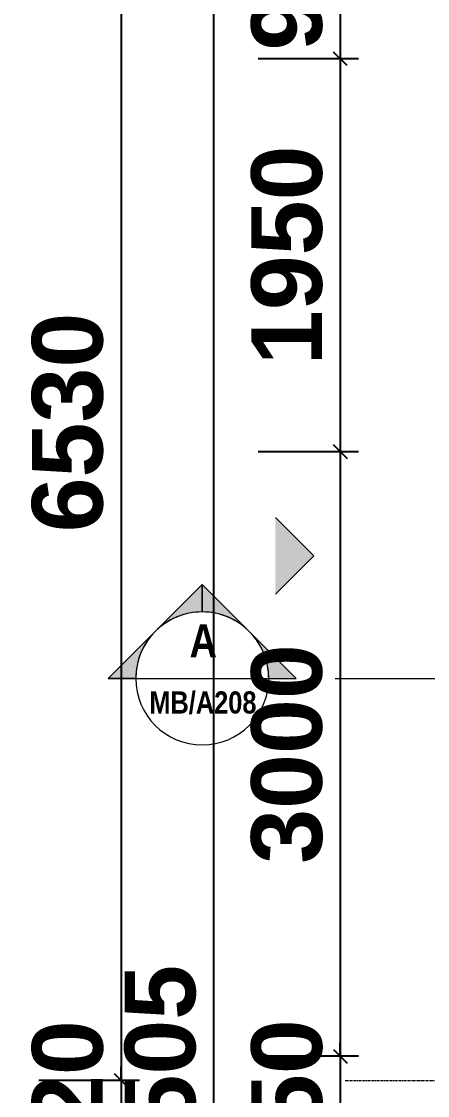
# Model space of a CAD drawing. Header units: inches. Extents: x 22 to 382261, y 22 to 371281.
# Drawn here: x 11768 to 13783, y 171582 to 176912 of the extents above; entities that cross this region are included whole.
import ezdxf

# ---------------------------------------------------------------- set-up
doc = ezdxf.new("R2010")
doc.units = ezdxf.units.IN
doc.header["$MEASUREMENT"] = 0
doc.linetypes.add('Grid Line 1_2_', pattern=[22.225, 12.7, -3.175, 3.175, -3.175])
for name, color, linetype, lineweight in [('A-ANNO-DIMS', 211, 'Continuous', 9), ('A-DETL-GENF', 92, 'Continuous', 9), ('A-DETL-THIN', 151, 'Continuous', 9), ('G-ANNO-SYMB', 111, 'Continuous', 9), ('S-GRID', 1, 'Continuous', 9)]:
    doc.layers.add(name, color=color, linetype=linetype, lineweight=lineweight)
doc.styles.add('Arial Narrow_B', font='ARIALNB.TTF', dxfattribs={"height": 255})
doc.styles.add('Arial Narrow_B_1', font='ARIALNB.TTF', dxfattribs={"height": 170})
doc.styles.add('Arial_B', font='arialbd.ttf', dxfattribs={"height": 350.793651})
doc.dimstyles.new('2', dxfattribs={"dimscale": 304.8, "dimtxt": 346.888196, "dimasz": 0.221354, "dimexe": 1.338583, "dimexo": 0.0625, "dimgap": 0.278871, "dimtad": 1, "dimdec": 0, "dimzin": 0, "dimdsep": 46, "dimtxsty": 'Arial_B', "dimblk1": 'OBLIQUE', "dimblk2": 'OBLIQUE', "dimsah": 1, "dimcen": 0.09, "dimdle": 0.557743, "dimazin": 0, "dimtfac": 1, "dimtdec": 4, "dimtix": 1, "dimtmove": 0, "dimatfit": 3, "dimfxl": 0.557743, "dimfxlon": 1, "dimtvp": 1, "dimtolj": 1, "dimtzin": 0, "dimarcsym": 2})

# ---------------------------------------------------------------- blocks, each defined once
blk = doc.blocks.new('Section - M_Section Head - Filled 2-912447-02-FIRST FLOOR DIM - PART B')
at = {"layer": 'G-ANNO-SYMB'}
h = blk.add_hatch(color=256, dxfattribs=at)
edge = h.paths.add_edge_path()
edge.add_line((-6, 4.243), (-6, 3))
edge.add_arc((-6, 0), 3, 90, 135)
edge.add_line((-8.121, 2.121), (-6, 4.243))
h = blk.add_hatch(color=256, dxfattribs=at)
edge = h.paths.add_edge_path()
edge.add_line((-6, 4.243), (-3.879, 2.121))
edge.add_arc((-6, 0), 3, 45, 90)
edge.add_line((-6, 3), (-6, 4.243))
h = blk.add_hatch(color=256, dxfattribs=at)
edge = h.paths.add_edge_path()
edge.add_line((-10.243, 0), (-8.121, 2.121))
edge.add_arc((-6, 0), 3, 135, 180)
edge.add_line((-9, 0), (-10.243, 0))
h = blk.add_hatch(color=256, dxfattribs=at)
edge = h.paths.add_edge_path()
edge.add_line((-1.757, 0), (-3, 0))
edge.add_arc((-6, 0), 3, 360, 405)
edge.add_line((-3.879, 2.121), (-1.757, 0))
for p, q in [((-6, 4.243), (-10.243, 0)), ((-6, 4.243), (-8.121, 2.121)), ((-6, 3), (-6, 4.243)), ((-6, 4.243), (-6, 3)), ((-3.879, 2.121), (-6, 4.243)), ((-6, 4.243), (-1.757, 0)), ((-8.121, 2.121), (-10.243, 0)), ((-1.757, 0), (-3.879, 2.121)), ((-10.243, 0), (-9, 0)), ((-3, 0), (-1.757, 0)), ((-9, 0), (-10.243, 0)), ((-3, 0), (-1.757, 0))]:
    blk.add_line(p, q, dxfattribs=at)
for start, end in [(360, 180), (90, 135), (45, 90), (135, 180), (360, 45), (180, 360)]:
    blk.add_arc((-6, 0), 3, start, end, dxfattribs=at)
blk = doc.blocks.new('_Oblique')
at = {"color": 0, "linetype": 'ByBlock', "lineweight": -2}
blk.add_line((-0.5, -0.5), (0.5, 0.5), dxfattribs=at)
blk = doc.blocks.new('*D5565')
at = {"layer": 'A-ANNO-DIMS', "color": 0, "lineweight": -2, "transparency": 16777216}
for p, q in [((13350.5, 177627), (13350.5, 177694.5)), ((13441.4, 177627), (12942.5, 177627)), ((13350.5, 177627), (13350.5, 176727)), ((13441.4, 176727), (12942.5, 176727)), ((13350.5, 176727), (13350.5, 176659.6))]:
    blk.add_line(p, q, dxfattribs=at)
at = {"layer": 'Defpoints', "color": 0, "transparency": 16777216}
for p in [(13460.5, 177627), (13350.5, 176727), (13460.5, 176727)]:
    blk.add_point(p, dxfattribs=at)
at = {"layer": 'A-ANNO-DIMS', "color": 0, "lineweight": -2, "transparency": 16777216, "xscale": 67.46874999999999, "yscale": 67.46874999999999, "zscale": 67.46874999999999}
for p, rotation in [((13350.5, 177627), 270), ((13350.5, 176727), 90)]:
    blk.add_blockref('_Oblique', p, dxfattribs=dict(at, rotation=rotation))
at = {"layer": 'A-ANNO-DIMS', "color": 0, "transparency": 16777216, "insert": (13086.3, 177177), "char_height": 350.79, "width": 615.654, "attachment_point": 5, "rotation": 90, "style": 'Arial_B'}
blk.add_mtext('\\A1;900', dxfattribs=at)
blk = doc.blocks.new('*D5566')
at = {"layer": 'A-ANNO-DIMS', "color": 0, "lineweight": -2, "transparency": 16777216}
for p, q in [((13350.5, 176897), (13350.5, 174607)), ((13441.4, 176727), (12942.5, 176727)), ((13441.4, 174777), (12942.5, 174777))]:
    blk.add_line(p, q, dxfattribs=at)
at = {"layer": 'Defpoints', "color": 0, "transparency": 16777216}
for p in [(13460.5, 176727), (13350.5, 174777), (13460.5, 174777)]:
    blk.add_point(p, dxfattribs=at)
at = {"layer": 'A-ANNO-DIMS', "color": 0, "lineweight": -2, "transparency": 16777216, "xscale": 67.46874999999999, "yscale": 67.46874999999999, "zscale": 67.46874999999999}
for p, rotation in [((13350.5, 176727), 90), ((13350.5, 174777), 270)]:
    blk.add_blockref('_Oblique', p, dxfattribs=dict(at, rotation=rotation))
at = {"layer": 'A-ANNO-DIMS', "color": 0, "transparency": 16777216, "insert": (13086.3, 175752), "char_height": 350.79, "width": 820.872, "attachment_point": 5, "rotation": 90, "style": 'Arial_B'}
blk.add_mtext('\\A1;1950', dxfattribs=at)
blk = doc.blocks.new('*D5567')
at = {"layer": 'A-ANNO-DIMS', "color": 0, "lineweight": -2, "transparency": 16777216}
for p, q in [((13350.5, 174947), (13350.5, 171607)), ((13441.4, 174777), (12942.5, 174777)), ((13441.4, 171777), (12942.5, 171777))]:
    blk.add_line(p, q, dxfattribs=at)
at = {"layer": 'Defpoints', "color": 0, "transparency": 16777216}
for p in [(13460.5, 174777), (13350.5, 171777), (13460.5, 171777)]:
    blk.add_point(p, dxfattribs=at)
at = {"layer": 'A-ANNO-DIMS', "color": 0, "lineweight": -2, "transparency": 16777216, "xscale": 67.46874999999999, "yscale": 67.46874999999999, "zscale": 67.46874999999999}
for p, rotation in [((13350.5, 174777), 90), ((13350.5, 171777), 270)]:
    blk.add_blockref('_Oblique', p, dxfattribs=dict(at, rotation=rotation))
at = {"layer": 'A-ANNO-DIMS', "color": 0, "transparency": 16777216, "insert": (13086.4, 173277), "char_height": 350.79, "width": 820.872, "attachment_point": 5, "rotation": 90, "style": 'Arial_B'}
blk.add_mtext('\\A1;3000', dxfattribs=at)
blk = doc.blocks.new('*D5568')
at = {"layer": 'A-ANNO-DIMS', "color": 0, "lineweight": -2, "transparency": 16777216}
for p, q in [((13350.5, 171777), (13350.5, 171844.5)), ((13441.4, 171777), (12942.5, 171777)), ((13350.5, 171777), (13350.5, 171327)), ((13441.4, 171327), (12942.5, 171327)), ((13350.5, 171327), (13350.5, 171259.6))]:
    blk.add_line(p, q, dxfattribs=at)
at = {"layer": 'Defpoints', "color": 0, "transparency": 16777216}
for p in [(13460.5, 171777), (13350.5, 171327), (13460.5, 171327)]:
    blk.add_point(p, dxfattribs=at)
at = {"layer": 'A-ANNO-DIMS', "color": 0, "lineweight": -2, "transparency": 16777216, "xscale": 67.46874999999999, "yscale": 67.46874999999999, "zscale": 67.46874999999999}
for p, rotation in [((13350.5, 171777), 270), ((13350.5, 171327), 90)]:
    blk.add_blockref('_Oblique', p, dxfattribs=dict(at, rotation=rotation))
at = {"layer": 'A-ANNO-DIMS', "color": 0, "transparency": 16777216, "insert": (13086.4, 171552), "char_height": 350.79, "width": 615.654, "attachment_point": 5, "rotation": 90, "style": 'Arial_B'}
blk.add_mtext('\\A1;450', dxfattribs=at)
blk = doc.blocks.new('*D5571')
at = {"layer": 'A-ANNO-DIMS', "color": 0, "lineweight": -2, "transparency": 16777216}
for p, q in [((12722.4, 164627), (12722.4, 178472)), ((12813.4, 178302), (12314.4, 178302)), ((12813.4, 164797), (12314.4, 164797))]:
    blk.add_line(p, q, dxfattribs=at)
at = {"layer": 'Defpoints', "color": 0, "transparency": 16777216}
for p in [(12722.4, 178302), (12832.4, 178302), (12832.4, 164797)]:
    blk.add_point(p, dxfattribs=at)
at = {"layer": 'A-ANNO-DIMS', "color": 0, "lineweight": -2, "transparency": 16777216, "xscale": 67.46874999999999, "yscale": 67.46874999999999, "zscale": 67.46874999999999}
for p, rotation in [((12722.4, 178302), 90), ((12722.4, 164797), 270)]:
    blk.add_blockref('_Oblique', p, dxfattribs=dict(at, rotation=rotation))
at = {"layer": 'A-ANNO-DIMS', "color": 0, "transparency": 16777216, "insert": (12458.3, 171549.5), "char_height": 350.79, "width": 1026.089, "attachment_point": 5, "rotation": 90, "style": 'Arial_B'}
blk.add_mtext('\\A1;13505', dxfattribs=at)
blk = doc.blocks.new('*D5572')
at = {"layer": 'A-ANNO-DIMS', "color": 0, "lineweight": -2, "transparency": 16777216}
for p, q in [((12262.2, 178357), (12262.2, 171487)), ((12353.2, 178187), (11854.2, 178187)), ((12353.2, 171657), (11854.2, 171657))]:
    blk.add_line(p, q, dxfattribs=at)
at = {"layer": 'Defpoints', "color": 0, "transparency": 16777216}
for p in [(12372.2, 178187), (12262.2, 171657), (12372.2, 171657)]:
    blk.add_point(p, dxfattribs=at)
at = {"layer": 'A-ANNO-DIMS', "color": 0, "lineweight": -2, "transparency": 16777216, "xscale": 67.46874999999999, "yscale": 67.46874999999999, "zscale": 67.46874999999999}
for p, rotation in [((12262.2, 178187), 90), ((12262.2, 171657), 270)]:
    blk.add_blockref('_Oblique', p, dxfattribs=dict(at, rotation=rotation))
at = {"layer": 'A-ANNO-DIMS', "color": 0, "transparency": 16777216, "insert": (11998.1, 174922), "char_height": 350.79, "width": 820.872, "attachment_point": 5, "rotation": 90, "style": 'Arial_B'}
blk.add_mtext('\\A1;6530', dxfattribs=at)
blk = doc.blocks.new('*D5573')
at = {"layer": 'A-ANNO-DIMS', "color": 0, "lineweight": -2, "transparency": 16777216}
for p, q in [((12262.2, 171657), (12262.2, 171724.5)), ((12353.2, 171657), (11854.2, 171657)), ((12262.2, 171657), (12262.2, 171437)), ((12353.2, 171437), (11854.2, 171437)), ((12262.2, 171437), (12262.2, 171369.6))]:
    blk.add_line(p, q, dxfattribs=at)
at = {"layer": 'Defpoints', "color": 0, "transparency": 16777216}
for p in [(12372.2, 171657), (12262.2, 171437), (12372.2, 171437)]:
    blk.add_point(p, dxfattribs=at)
at = {"layer": 'A-ANNO-DIMS', "color": 0, "lineweight": -2, "transparency": 16777216, "xscale": 67.46874999999999, "yscale": 67.46874999999999, "zscale": 67.46874999999999}
for p, rotation in [((12262.2, 171657), 270), ((12262.2, 171437), 90)]:
    blk.add_blockref('_Oblique', p, dxfattribs=dict(at, rotation=rotation))
at = {"layer": 'A-ANNO-DIMS', "color": 0, "transparency": 16777216, "insert": (11998.1, 171547), "char_height": 350.79, "width": 615.654, "attachment_point": 5, "rotation": 90, "style": 'Arial_B'}
blk.add_mtext('\\A1;220', dxfattribs=at)
blk = doc.blocks.new('*D5574')
at = {"layer": 'A-ANNO-DIMS', "color": 0, "lineweight": -2, "transparency": 16777216}
for p, q in [((12262.2, 171607), (12262.2, 164737)), ((12353.2, 171437), (11854.2, 171437)), ((12353.2, 164907), (11854.2, 164907))]:
    blk.add_line(p, q, dxfattribs=at)
at = {"layer": 'Defpoints', "color": 0, "transparency": 16777216}
for p in [(12372.2, 171437), (12262.2, 164907), (12372.2, 164907)]:
    blk.add_point(p, dxfattribs=at)
at = {"layer": 'A-ANNO-DIMS', "color": 0, "lineweight": -2, "transparency": 16777216, "xscale": 67.46874999999999, "yscale": 67.46874999999999, "zscale": 67.46874999999999}
for p, rotation in [((12262.2, 171437), 90), ((12262.2, 164907), 270)]:
    blk.add_blockref('_Oblique', p, dxfattribs=dict(at, rotation=rotation))
at = {"layer": 'A-ANNO-DIMS', "color": 0, "transparency": 16777216, "insert": (11998.1, 168172), "char_height": 350.79, "width": 820.872, "attachment_point": 5, "rotation": 90, "style": 'Arial_B'}
blk.add_mtext('\\A1;6530', dxfattribs=at)

msp = doc.modelspace()

# ---------------------------------------------------------------- hatches: boundary and pattern name
at = {"layer": 'A-DETL-GENF'}
msp.add_hatch(color=7, dxfattribs=at).paths.add_polyline_path([(13028.7, 174070.2), (13218.6, 174260.1), (13028.7, 174450.1)])

# ---------------------------------------------------------------- linework, layer by layer
at = {"layer": 'A-DETL-THIN'}
for p, q in [((13218.6, 174260.1), (13028.7, 174450.1)), ((13028.7, 174070.2), (13218.6, 174260.1))]:
    msp.add_line(p, q, dxfattribs=at)
at = {"layer": 'G-ANNO-SYMB'}
for p, q in [((12335.2, 173652), (12995.2, 173652)), ((13325.2, 173652), (50324.3, 173652))]:
    msp.add_line(p, q, dxfattribs=at)
at = {"layer": 'S-GRID', "linetype": 'Grid Line 1_2_'}
msp.add_line((13374.5, 171657), (50940.5, 171657), dxfattribs=at)

# ---------------------------------------------------------------- block references
at = {"layer": 'G-ANNO-SYMB', "xscale": 110, "yscale": 110, "zscale": 110}
msp.add_blockref('Section - M_Section Head - Filled 2-912447-02-FIRST FLOOR DIM - PART B', (13325.2, 173652), dxfattribs=at)

# ---------------------------------------------------------------- texts
at = {"layer": 'G-ANNO-SYMB', "attachment_point": 1}
for s, insert, char_height, width, style in [('\\fArial Narrow|b1|i0|c0|p34|;A', (12602.1, 173921.1), 165, 167.553, 'Arial Narrow_B'), ('MB/A208', (12402.4, 173587.7), 110, 652.574, 'Arial Narrow_B_1')]:
    msp.add_mtext(s, dxfattribs=dict(at, insert=insert, char_height=char_height, width=width, style=style))

# ---------------------------------------------------------------- dimensions: what is measured, and where the dimension line sits
at = {"layer": 'A-ANNO-DIMS'}
for base, p1, p2, override, picture, middle in [((12722.4, 178302), (12832.4, 164797), (12832.4, 178302), {"dimpost": '<>', "dimfxl": 13505}, '*D5571', (12458.3, 171549.5)), ((12262.2, 171657), (12372.2, 178187), (12372.2, 171657), {"dimpost": '<>', "dimfxl": 6530}, '*D5572', (11998.1, 174922)), ((13350.5, 176727), (13460.5, 177627), (13460.5, 176727), {"dimpost": '<>', "dimfxl": 900}, '*D5565', (13086.3, 177177)), ((13350.5, 174777), (13460.5, 176727), (13460.5, 174777), {"dimpost": '<>', "dimfxl": 1950}, '*D5566', (13086.3, 175752)), ((13350.5, 171777), (13460.5, 174777), (13460.5, 171777), {"dimpost": '<>', "dimfxl": 3000}, '*D5567', (13086.4, 173277)), ((12262.2, 171437), (12372.2, 171657), (12372.2, 171437), {"dimpost": '<>', "dimfxl": 220}, '*D5573', (11998.1, 171547)), ((13350.5, 171327), (13460.5, 171777), (13460.5, 171327), {"dimpost": '<>', "dimfxl": 450}, '*D5568', (13086.4, 171552)), ((12262.2, 164907), (12372.2, 171437), (12372.2, 164907), {"dimpost": '<>', "dimfxl": 6530}, '*D5574', (11998.1, 168172))]:
    dim = msp.add_linear_dim(base=base, p1=p1, p2=p2, angle=90, dimstyle='2', override=override, dxfattribs=at)
    dim.commit()
    dim.dimension.update_dxf_attribs({"geometry": picture, "text_midpoint": middle})

doc.saveas('drawing.dxf')
